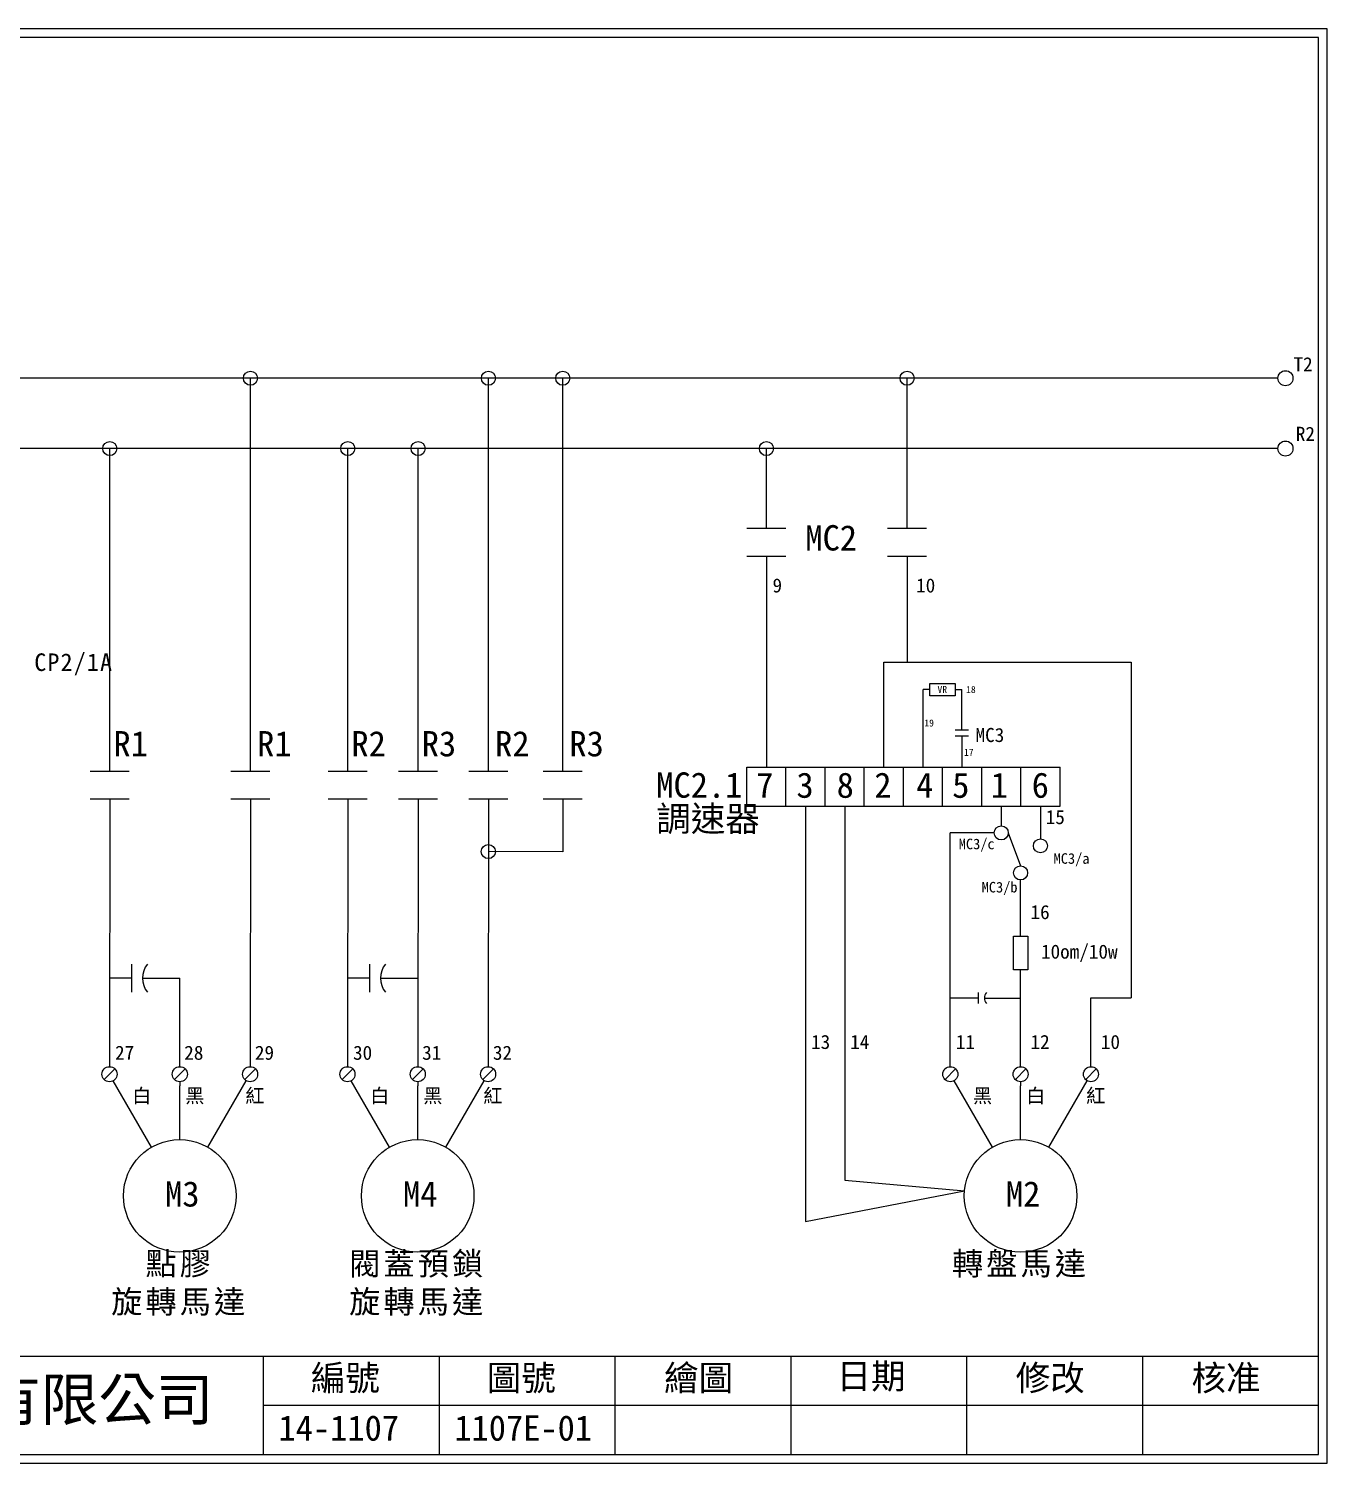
# Model space of a CAD drawing. Extents: x 10 to 297, y 3 to 207.
# Drawn here: x 112.3 to 297, y 3 to 207 of the extents above; entities that cross this region are included whole.
import ezdxf

# ---------------------------------------------------------------- set-up
doc = ezdxf.new("R2010")
doc.units = 0
doc.layers.get('0').update_dxf_attribs({"linetype": 'CONTINUOUS'})
doc.layers.add('圖框層', color=7, linetype='CONTINUOUS')
doc.layers.add('標尺寸層', color=3, linetype='CONTINUOUS')
doc.styles.add('STSL', font='kaiu.ttf')
doc.styles.add('標楷體', font='kaiu.ttf')

msp = doc.modelspace()

# ---------------------------------------------------------------- linework, layer by layer
for p, q in [((289.98, 157.27), (81.99, 157.27)), ((143.87, 101.42), (143.87, 157.27)), ((177.71, 101.42), (177.71, 157.27)), ((188.28, 101.42), (188.28, 157.27)), ((289.98, 147.27), (81.99, 147.27)), ((123.87, 101.42), (123.87, 147.27)), ((157.71, 101.42), (157.71, 147.27)), ((167.71, 101.42), (167.71, 147.27)), ((123.87, 97.45), (123.83, 59.39)), ((143.87, 97.45), (143.83, 59.39)), ((157.71, 97.45), (157.67, 59.39)), ((167.71, 97.45), (167.67, 59.39)), ((177.71, 97.45), (177.67, 59.39)), ((188.28, 97.45), (188.28, 89.96)), ((188.28, 89.96), (177.7, 89.97)), ((177.7, 89.97), (177.7, 89.97)), ((126.99, 69.98), (126.99, 73.98)), ((160.83, 69.98), (160.83, 73.98)), ((126.99, 71.98), (123.84, 71.98)), ((128.54, 71.98), (133.83, 71.98)), ((160.83, 71.98), (157.68, 71.98)), ((162.38, 71.98), (167.67, 71.98)), ((124.59, 59.08), (123.08, 57.56)), ((129.82, 47.95), (124.37, 57.39)), ((134.59, 59.08), (133.08, 57.56)), ((133.82, 57.25), (133.82, 56.66)), ((137.82, 47.95), (143.28, 57.4)), ((144.59, 59.08), (143.08, 57.56)), ((158.43, 59.08), (156.91, 57.56)), ((163.66, 47.95), (158.21, 57.39)), ((168.43, 59.08), (166.91, 57.56)), ((167.66, 57.25), (167.66, 56.66)), ((171.66, 47.95), (177.12, 57.4)), ((178.43, 59.08), (176.91, 57.56)), ((244.15, 59.08), (242.64, 57.56)), ((249.38, 47.95), (243.93, 57.39)), ((254.15, 59.08), (252.64, 57.56)), ((253.38, 57.25), (253.38, 56.66)), ((257.38, 47.95), (262.84, 57.4)), ((264.15, 59.08), (262.64, 57.56)), ((133.82, 49.02), (133.82, 56.66)), ((167.66, 49.02), (167.66, 56.66)), ((253.38, 49.02), (253.38, 56.66))]:
    msp.add_line(p, q)
for centre, radius in [((143.87, 157.27), 1), ((177.71, 157.27), 1), ((188.28, 157.27), 1), ((237.24, 157.27), 1), ((291.05, 157.27), 1.07), ((123.87, 147.27), 1), ((157.71, 147.27), 1), ((167.71, 147.27), 1), ((217.24, 147.27), 1), ((291.05, 147.27), 1.07), ((177.7, 89.97), 1), ((123.83, 58.32), 1.07), ((133.83, 58.32), 1.07), ((143.83, 58.32), 1.07), ((157.67, 58.32), 1.07), ((167.67, 58.32), 1.07), ((177.67, 58.32), 1.07), ((243.39, 58.32), 1.07), ((253.39, 58.32), 1.07), ((263.39, 58.32), 1.07), ((133.82, 41.02), 8), ((167.66, 41.02), 8), ((253.38, 41.02), 8)]:
    msp.add_circle(centre, radius)
for centre in [(131.76, 71.98), (165.6, 71.98)]:
    msp.add_arc(centre, 3.23, 141.7755, 218.4018)
at = {"layer": '圖框層', "color": 7}
for p, q in [((297, 206.97), (10, 206.97)), ((297, 3), (297, 206.97)), ((295.75, 205.72), (11.25, 205.72)), ((295.75, 4.25), (295.75, 205.72)), ((11.25, 18.25), (295.75, 18.25)), ((145.75, 4.25), (145.75, 18.25)), ((170.75, 4.25), (170.75, 18.25)), ((195.75, 4.25), (195.75, 18.25)), ((220.75, 4.25), (220.75, 18.25)), ((245.75, 4.25), (245.75, 18.25)), ((270.75, 4.25), (270.75, 18.25)), ((145.75, 11.25), (295.75, 11.25)), ((11.25, 4.25), (295.75, 4.25)), ((10, 3), (297, 3))]:
    msp.add_line(p, q, dxfattribs=at)
at = {"layer": '標尺寸層', "color": 7}
for p, q in [((237.24, 135.94), (237.24, 157.27)), ((217.24, 135.94), (217.24, 147.27)), ((214.45, 135.94), (220.02, 135.94)), ((234.45, 135.94), (240.02, 135.94)), ((214.45, 131.97), (220.02, 131.97)), ((217.24, 131.97), (217.24, 101.97)), ((234.45, 131.97), (240.02, 131.97)), ((237.24, 131.97), (237.24, 116.91)), ((233.94, 101.97), (233.94, 116.91)), ((233.94, 116.91), (237.24, 116.91)), ((237.24, 116.91), (269.13, 116.91)), ((269.13, 116.91), (269.13, 69.16)), ((240.47, 113.01), (239.51, 113.01)), ((239.51, 101.97), (239.51, 113.01)), ((244.09, 113.01), (245.04, 113.01)), ((245.04, 107.28), (245.04, 113.01)), ((244.09, 107.28), (245.98, 107.28)), ((244.09, 106.44), (245.98, 106.44)), ((245.08, 101.97), (245.08, 106.44)), ((121.09, 101.42), (126.65, 101.42)), ((141.09, 101.42), (146.65, 101.42)), ((154.92, 101.42), (160.49, 101.42)), ((164.92, 101.42), (170.49, 101.42)), ((174.92, 101.42), (180.49, 101.42)), ((185.5, 101.42), (191.06, 101.42)), ((214.45, 96.41), (214.45, 101.97)), ((214.45, 101.97), (220.02, 101.97)), ((220.02, 96.41), (220.02, 101.97)), ((220.02, 96.41), (220.02, 101.97)), ((220.02, 101.97), (225.59, 101.97)), ((225.59, 96.41), (225.59, 101.97)), ((225.59, 96.41), (225.59, 101.97)), ((225.59, 101.97), (231.16, 101.97)), ((231.16, 96.41), (231.16, 101.97)), ((231.16, 96.41), (231.16, 101.97)), ((231.16, 101.97), (236.72, 101.97)), ((236.72, 96.41), (236.72, 101.97)), ((236.72, 96.41), (236.72, 101.97)), ((236.72, 101.97), (242.29, 101.97)), ((242.29, 96.41), (242.29, 101.97)), ((242.29, 96.41), (242.29, 101.97)), ((242.29, 101.97), (247.86, 101.97)), ((247.86, 96.41), (247.86, 101.97)), ((247.86, 96.41), (247.86, 101.97)), ((247.86, 101.97), (253.43, 101.97)), ((253.43, 96.41), (253.43, 101.97)), ((253.43, 96.41), (253.43, 101.97)), ((253.43, 101.97), (259, 101.97)), ((259, 96.41), (259, 101.97)), ((121.09, 97.45), (126.65, 97.45)), ((141.09, 97.45), (146.65, 97.45)), ((154.92, 97.45), (160.49, 97.45)), ((164.92, 97.45), (170.49, 97.45)), ((174.92, 97.45), (180.49, 97.45)), ((185.5, 97.45), (191.06, 97.45)), ((214.45, 96.41), (220.02, 96.41)), ((220.02, 96.41), (225.59, 96.41)), ((222.81, 96.41), (222.81, 37.39)), ((225.59, 96.41), (231.16, 96.41)), ((228.37, 96.41), (228.37, 43.26)), ((231.16, 96.41), (236.72, 96.41)), ((236.72, 96.41), (242.29, 96.41)), ((242.29, 96.41), (247.86, 96.41)), ((247.86, 96.41), (253.43, 96.41)), ((250.64, 96.41), (250.64, 93.63)), ((253.43, 96.41), (259, 96.41)), ((256.21, 96.41), (256.21, 91.79)), ((243.39, 59.39), (243.39, 92.63)), ((249.64, 92.63), (243.39, 92.63)), ((251.64, 92.63), (253.39, 87.94)), ((253.39, 77.96), (253.39, 85.94)), ((133.83, 59.39), (133.83, 71.98)), ((253.39, 69.15), (253.39, 73.18)), ((247.36, 69.93), (247.36, 68.37)), ((247.36, 69.15), (243.39, 69.15)), ((248.25, 69.15), (253.39, 69.15)), ((253.39, 59.39), (253.39, 69.15)), ((263.39, 59.39), (263.39, 69.16)), ((263.39, 69.16), (269.13, 69.16)), ((228.37, 43.26), (245.41, 41.73)), ((222.81, 37.39), (245.41, 41.73))]:
    msp.add_line(p, q, dxfattribs=at)
for points in [[(240.47, 113.88), (244.09, 113.88), (244.09, 112.14), (240.47, 112.14)], [(252.37, 77.96), (254.42, 77.96), (254.42, 73.18), (252.37, 73.18)]]:
    msp.add_lwpolyline(points, close=True, dxfattribs=at)
for centre in [(250.64, 92.63), (256.21, 90.79), (253.39, 86.94)]:
    msp.add_circle(centre, 1, dxfattribs=at)
msp.add_arc((249.44, 69.15), 1.19, 138.7324, 221.2676, dxfattribs=at)

# ---------------------------------------------------------------- texts
at = {"color": 0, "attachment_point": 2, "style": '標楷體'}
for s, insert, char_height, width in [('\\pt5;{\\T1.1;CP2/1A}', (118.75, 118.15), 2.5, 12.3036), ('{\\T1.1;點膠\\P旋轉馬達}', (133.82, 33.02), 3.25, 30.8091), ('{\\T1.1;閥蓋預鎖\\P旋轉馬達}', (167.66, 33.02), 3.25, 30.8091), ('{\\T1.1;轉盤馬達}', (253.38, 33.02), 3.25, 30.8091)]:
    msp.add_mtext(s, dxfattribs=dict(at, insert=insert, char_height=char_height, width=width))
at = {"layer": '圖框層', "color": 4, "style": 'STSL'}
for s, height, p in [('T2', 2, (292.2, 158.26)), ('R2', 2, (292.52, 148.37)), ('MC2', 3.6, (222.78, 132.78)), ('9', 2, (218.11, 126.81)), ('10', 2, (238.53, 126.81)), ('VR', 1, (241.57, 112.53)), ('18', 1, (245.64, 112.51)), ('19', 1, (239.7, 107.76)), ('R1', 3.6, (124.39, 103.51)), ('R1', 3.6, (144.82, 103.51)), ('R2', 3.6, (158.23, 103.51)), ('R3', 3.6, (168.23, 103.51)), ('R2', 3.6, (178.66, 103.51)), ('R3', 3.6, (189.23, 103.51)), ('MC3', 2, (246.98, 105.55)), ('17', 1, (245.34, 103.58)), ('MC2.1', 3.6, (201.58, 97.63)), ('7', 3.6, (215.8, 97.62)), ('3', 3.6, (221.51, 97.62)), ('8', 3.6, (227.23, 97.62)), ('2', 3.6, (232.58, 97.62)), ('4', 3.6, (238.54, 97.62)), ('5', 3.6, (243.66, 97.62)), ('1', 3.6, (249.14, 97.62)), ('6', 3.6, (254.97, 97.62)), ('調速器', 3.6, (201.58, 92.85)), ('15', 2, (256.96, 93.88)), ('MC3/c', 1.5, (244.59, 90.31)), ('MC3/a', 1.5, (258.08, 88.24)), ('MC3/b', 1.5, (247.85, 84.16)), ('16', 2, (254.8, 80.37)), ('10om/10w', 2, (256.29, 74.75)), ('13', 2, (223.59, 61.91)), ('14', 2, (229.16, 61.91)), ('11', 2, (244.18, 61.91)), ('12', 2, (254.8, 61.91)), ('10', 2, (264.8, 61.91)), ('27', 2, (124.62, 60.37)), ('28', 2, (134.46, 60.37)), ('29', 2, (144.51, 60.37)), ('30', 2, (158.46, 60.37)), ('31', 2, (168.29, 60.37)), ('32', 2, (178.35, 60.37)), ('白', 2, (127.06, 54.26)), ('黑', 2, (134.6, 54.26)), ('紅', 2, (143.14, 54.26)), ('白', 2, (160.9, 54.26)), ('黑', 2, (168.44, 54.26)), ('紅', 2, (176.98, 54.26)), ('黑', 2, (246.62, 54.26)), ('白', 2, (254.17, 54.26)), ('紅', 2, (262.7, 54.26)), ('M3', 3.6, (131.74, 39.5)), ('M4', 3.6, (165.57, 39.5)), ('M2', 3.6, (251.3, 39.5)), ('編號', 3.6, (152.47, 13.34)), ('圖號', 3.6, (177.47, 13.34)), ('繪圖', 3.6, (202.69, 13.34)), ('日期', 3.6, (227.22, 13.59)), ('修改', 3.6, (252.69, 13.34)), ('核准', 3.6, (277.69, 13.34)), ('泓陞自動化科技有限公司', 6, (48.6, 9.08)), ('14-1107', 3.6, (147.86, 6.22)), ('1107E-01', 3.6, (172.86, 6.22))]:
    msp.add_text(s, height=height, dxfattribs=at).set_placement(p)

doc.saveas('drawing.dxf')
